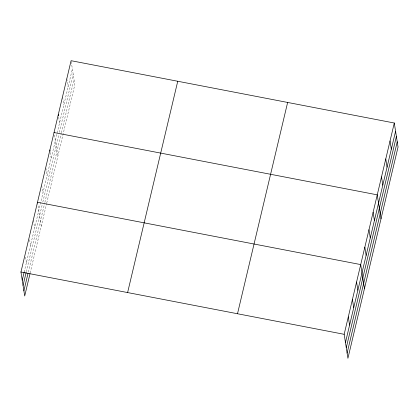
<?xml version="1.0" encoding="UTF-8"?>
<svg xmlns="http://www.w3.org/2000/svg" width="419" height="419" viewBox="0 0 419 419"><rect width="100%" height="100%" fill="white"/><g stroke="black" fill="none" stroke-linecap="round" stroke-linejoin="round"><path stroke-width="0.31" stroke-dasharray="2.1 1.57" d="M24.161 272.13L72.367 68.925M26.303 271.732L42.251 204.493M42.843 202L58.78 134.824M59.367 132.346L73.178 74.126M28.324 272.109L44.571 203.629M44.864 202.382L61.237 133.368M61.384 132.75L74.022 79.49M30.173 272.958L46.567 203.849M46.713 203.225L74.833 84.69L71.178 61.331M66.815 78.657L68.103 86.885M62.656 97.25L63.845 104.844M58.691 117.111L59.582 122.804M54.428 135.07L57.791 156.533M50.296 152.506L51.186 158.199M45.86 168.04L47.054 175.629M41.727 185.47L42.916 193.065M37.49 202.272L41.251 226.26M33.457 220.336L34.646 227.931M29.618 239.668L30.508 245.361M25.48 257.098L26.376 262.792"/><path stroke-width="0.63" d="M30.027 273.581L24.705 295.992L20.95 271.999L71.078 60.697L394.295 123.008L398.05 147.001L347.922 358.303L344.167 334.31L394.295 123.008M22.238 280.227L24.161 272.13M23.055 285.428L26.156 272.355M23.893 290.791L28.026 273.356M127.612 292.562L177.74 81.26M237.505 313.747L287.633 102.446M345.455 342.538L395.583 131.236M346.267 347.739L396.395 136.437M347.11 353.102L397.233 141.795M54.035 132.54L377.252 194.851L381.007 218.844M37.49 202.272L360.707 264.583L364.467 288.571M20.95 271.999L344.167 334.31M390.031 140.967L391.32 149.195M385.773 158.932L387.062 167.155M381.51 176.891L382.798 185.114M373.114 212.281L374.403 220.509M368.977 229.717L370.265 237.94M364.844 247.147L366.133 255.375M356.574 282.013L357.863 290.241M352.437 299.444L353.725 307.672M348.299 316.879L349.587 325.102M58.293 114.581L58.492 115.848M49.898 149.976L50.097 151.238"/></g></svg>
